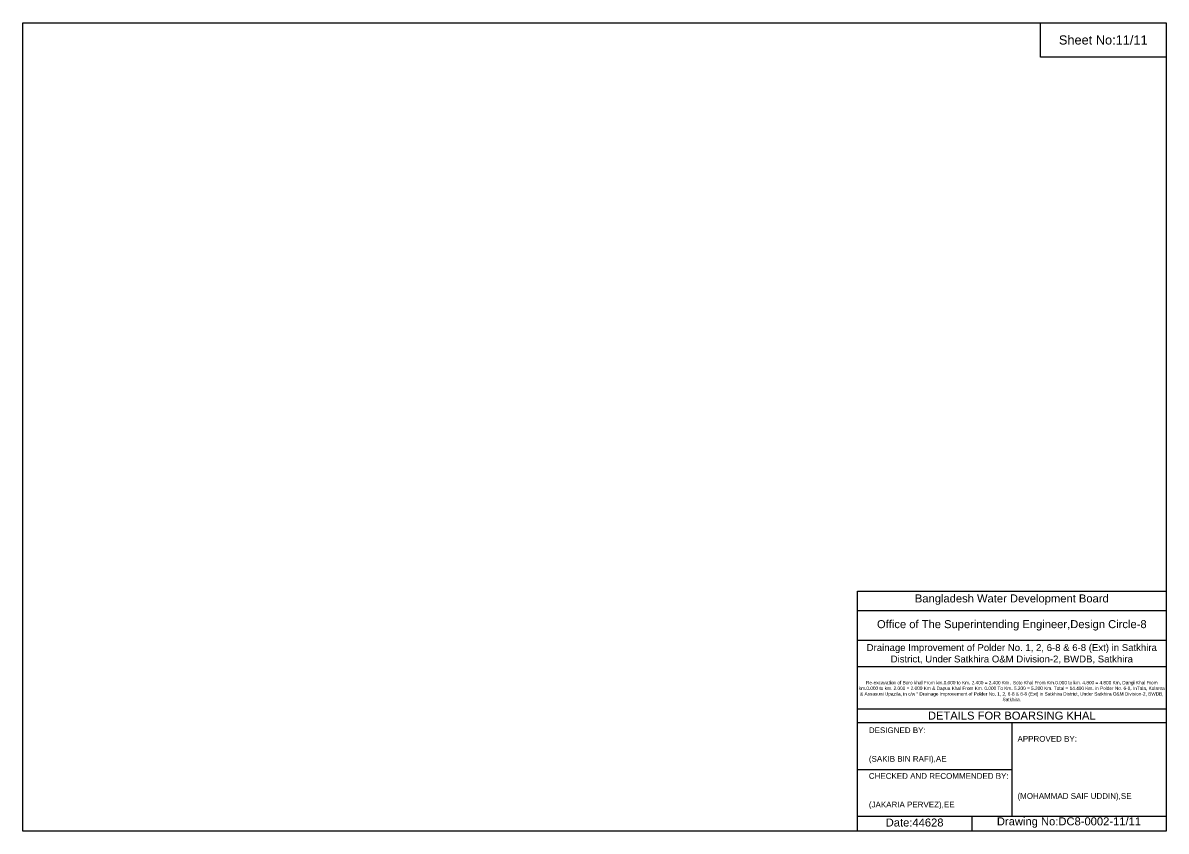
# Model space of a CAD drawing. Header units: inches. Extents: x 91000 to 268000, y -5656 to 20000.
# Drawn here: x 200000 to 208000, y 14344 to 20000 of the extents above; entities that cross this region are included whole.
import ezdxf

# ---------------------------------------------------------------- set-up
doc = ezdxf.new("R2010")
doc.units = ezdxf.units.IN
doc.header["$LTSCALE"] = 7
doc.header["$MEASUREMENT"] = 0
doc.styles.get("Standard").update_dxf_attribs({"font": 'arial.ttf'})

msp = doc.modelspace()

# ---------------------------------------------------------------- linework, layer by layer
for points in [[(200000, 20000), (208000, 20000), (208000, 14344), (200000, 14344)], [(207120, 20000), (208000, 20000), (208000, 19760), (207120, 19760)]]:
    msp.add_lwpolyline(points, close=True)
for points in [[(205840, 14344), (205840, 16024), (208000, 16024)], [(205840, 15888), (208000, 15888)], [(205840, 15680), (208000, 15680)], [(205840, 15496), (208000, 15496)], [(205840, 15200), (208000, 15200)], [(205840, 15104), (208000, 15104)], [(206920, 15104), (206920, 14448)], [(205840, 14776), (206920, 14776)], [(205840, 14448), (208000, 14448)], [(206640, 14448), (206640, 14344)]]:
    msp.add_lwpolyline(points)

# ---------------------------------------------------------------- texts
at = {"attachment_point": 5}
for s, insert, char_height in [('Sheet No:11/11', (207560, 19880), 64), ('Bangladesh Water Development Board', (206920, 15964), 56), ('Office of The Superintending Engineer,Design Circle-8', (206920, 15784), 56)]:
    msp.add_mtext(s, dxfattribs=dict(at, insert=insert, char_height=char_height))
for s, insert, char_height, width, attachment_point in [('Drainage Improvement of Polder No. 1, 2, 6-8 & 6-8 (Ext) in Satkhira District, Under Satkhira O&M Division-2, BWDB, Satkhira', (206920, 15584), 48, 2240, 5), ('Re-excavation of Boro khal From km.0.000 to Km. 2.400 = 2.400 Km , Soto Khal From Km.0.000 to km. 4.800 = 4.800 Km, Dangi Khal From km.0.000 to km. 2.000 = 2.000 Km & Dapua Khal From Km. 0.000 To Km. 5.200 = 5.200 Km. Total = 14.400 Km. in Polder No. 6-8, InTala, Kolaroa & Assasuni Upazila, in c/w “ Drainage Improvement of Polder No. 1, 2, 6-8 & 6-8 (Ext) in Satkhira District, Under Satkhira O&M Division-2, BWDB, Satkhira.', (206920, 15324), 23.565, 2160, 5), ('DETAILS FOR BOARSING KHAL', (206920, 15152), 56, 2240, 5), ('DESIGNED BY:^J^J^J(SAKIB BIN RAFI),AE', (205920, 14944), 40, 1120, 4), ('APPROVED BY:^J^J^J^J^J^J(MOHAMMAD SAIF UDDIN),SE', (206960, 14784), 40, 1120, 4), ('CHECKED AND RECOMMENDED BY:^J^J^J(JAKARIA PERVEZ),EE', (205920, 14624), 40, 1120, 4), ('Date:44628', (206240, 14404), 56, 1120, 5), ('Drawing No:DC8-0002-11/11', (207320, 14404), 56, 1760, 5)]:
    msp.add_mtext(s, dxfattribs=dict(insert=insert, char_height=char_height, width=width, attachment_point=attachment_point))

doc.saveas('drawing.dxf')
